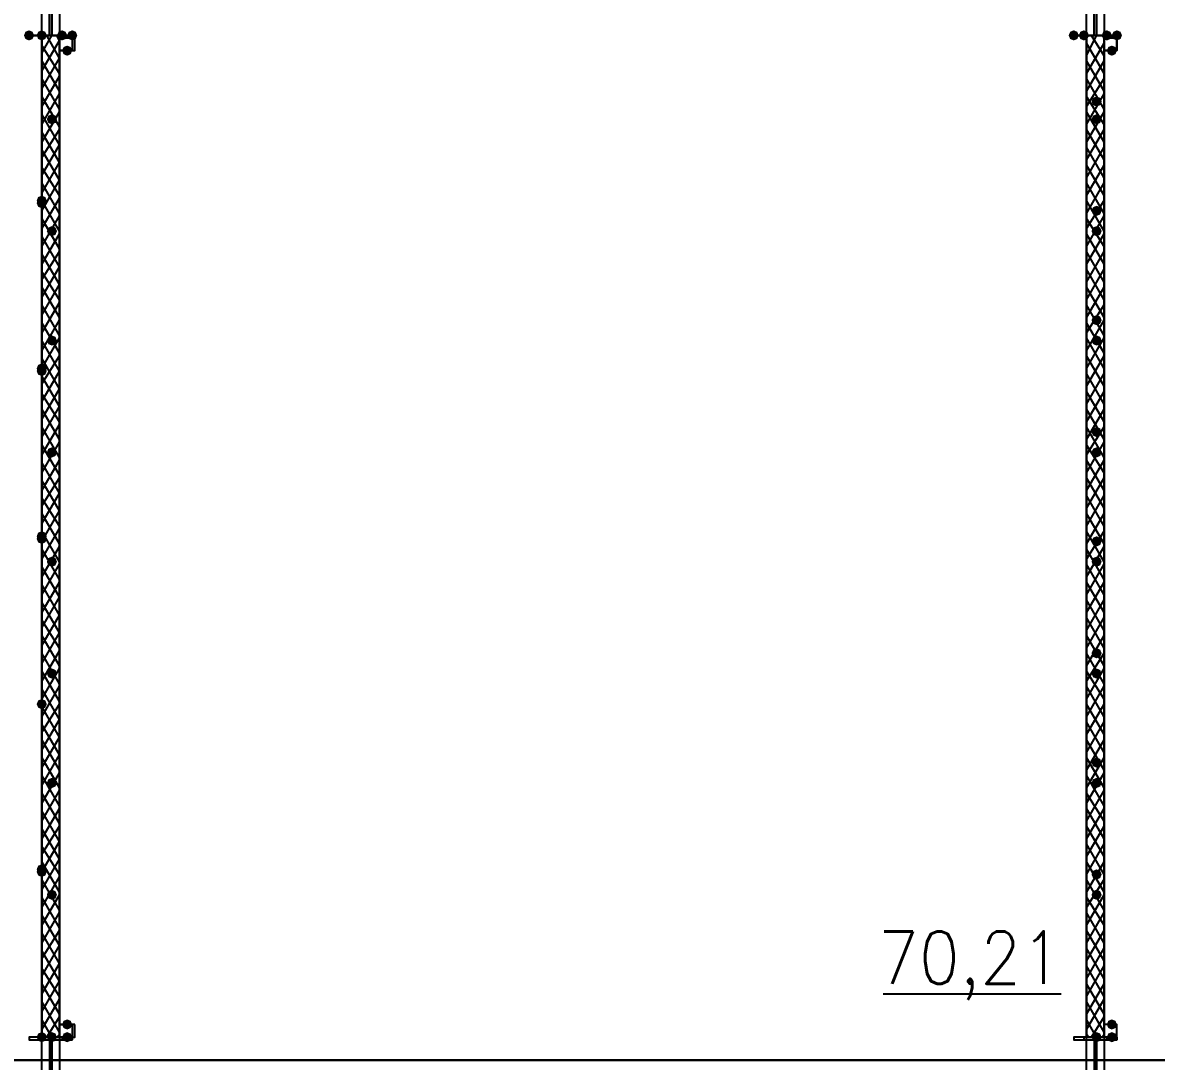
# Model space of a CAD drawing. Header units: millimetres. Extents: x 0 to 420, y 0 to 297.
# Drawn here: x 276.58 to 295.47, y 104.46 to 121.75 of the extents above; entities that cross this region are included whole.
import ezdxf

# ---------------------------------------------------------------- set-up
doc = ezdxf.new("R2010")
doc.units = ezdxf.units.MM
doc.layers.get('0').update_dxf_attribs({"linetype": 'CONTINUOUS'})
doc.styles.get("Standard").update_dxf_attribs({"font": 'STANDARD'})

msp = doc.modelspace()

# ---------------------------------------------------------------- hatches: boundary and pattern name
at = {"true_color": 0x000007}
for points in [[(276.775333, 121.539), (276.750463, 121.479204), (276.690667, 121.454333), (276.630871, 121.479204), (276.606, 121.539), (276.630871, 121.598796), (276.690667, 121.623667), (276.750462, 121.598796)], [(276.987, 121.539), (276.962129, 121.479204), (276.902333, 121.454333), (276.842538, 121.479204), (276.817667, 121.539), (276.842537, 121.598796), (276.902333, 121.623667), (276.962129, 121.598796)], [(277.325667, 121.539), (277.300796, 121.479204), (277.241, 121.454333), (277.181204, 121.479204), (277.156333, 121.539), (277.181204, 121.598796), (277.241, 121.623667), (277.300796, 121.598796)], [(277.495, 121.539), (277.470129, 121.479204), (277.410333, 121.454333), (277.350537, 121.479204), (277.325667, 121.539), (277.350537, 121.598796), (277.410333, 121.623667), (277.470129, 121.598796)], [(294.174333, 121.539), (294.149462, 121.479204), (294.089667, 121.454333), (294.029871, 121.479204), (294.005, 121.539), (294.029871, 121.598796), (294.089667, 121.623667), (294.149462, 121.598796)], [(294.343667, 121.539), (294.318796, 121.479204), (294.259, 121.454333), (294.199204, 121.479204), (294.174333, 121.539), (294.199204, 121.598796), (294.259, 121.623667), (294.318796, 121.598796)], [(294.724667, 121.539), (294.699796, 121.479204), (294.64, 121.454333), (294.580204, 121.479204), (294.555333, 121.539), (294.580204, 121.598796), (294.64, 121.623667), (294.699796, 121.598796)], [(294.894, 121.539), (294.869129, 121.479204), (294.809333, 121.454333), (294.749537, 121.479204), (294.724667, 121.539), (294.749537, 121.598796), (294.809333, 121.623667), (294.869129, 121.598796)], [(277.410333, 121.285), (277.385463, 121.225204), (277.325667, 121.200333), (277.265871, 121.225204), (277.241, 121.285), (277.265871, 121.344796), (277.325667, 121.369667), (277.385462, 121.344796)], [(294.809333, 121.285), (294.784462, 121.225204), (294.724667, 121.200333), (294.664871, 121.225204), (294.64, 121.285), (294.664871, 121.344796), (294.724667, 121.369667), (294.784462, 121.344796)], [(294.555333, 120.438333), (294.530463, 120.378537), (294.470667, 120.353667), (294.410871, 120.378537), (294.386, 120.438333), (294.410871, 120.498129), (294.470667, 120.523), (294.530462, 120.498129)], [(277.156333, 120.142), (277.131463, 120.082204), (277.071667, 120.057333), (277.011871, 120.082204), (276.987, 120.142), (277.011871, 120.201796), (277.071667, 120.226667), (277.131462, 120.201796)], [(294.555333, 120.142), (294.530463, 120.082204), (294.470667, 120.057333), (294.410871, 120.082204), (294.386, 120.142), (294.410871, 120.201796), (294.470667, 120.226667), (294.530462, 120.201796)], [(294.555333, 118.618), (294.530463, 118.558204), (294.470667, 118.533333), (294.410871, 118.558204), (294.386, 118.618), (294.410871, 118.677796), (294.470667, 118.702667), (294.530462, 118.677796)], [(277.156333, 118.279333), (277.131463, 118.219537), (277.071667, 118.194667), (277.011871, 118.219537), (276.987, 118.279333), (277.011871, 118.339129), (277.071667, 118.364), (277.131462, 118.339129)], [(294.555333, 118.279333), (294.530463, 118.219537), (294.470667, 118.194667), (294.410871, 118.219537), (294.386, 118.279333), (294.410871, 118.339129), (294.470667, 118.364), (294.530462, 118.339129)], [(294.555333, 116.797667), (294.530463, 116.737871), (294.470667, 116.713), (294.410871, 116.737871), (294.386, 116.797667), (294.410871, 116.857462), (294.470667, 116.882333), (294.530462, 116.857463)], [(277.156333, 116.459), (277.131463, 116.399204), (277.071667, 116.374333), (277.011871, 116.399204), (276.987, 116.459), (277.011871, 116.518796), (277.071667, 116.543667), (277.131462, 116.518796)], [(294.555333, 116.459), (294.530463, 116.399204), (294.470667, 116.374333), (294.410871, 116.399204), (294.386, 116.459), (294.410871, 116.518796), (294.470667, 116.543667), (294.530462, 116.518796)], [(294.555333, 114.935), (294.530463, 114.875204), (294.470667, 114.850333), (294.410871, 114.875204), (294.386, 114.935), (294.410871, 114.994796), (294.470667, 115.019667), (294.530462, 114.994796)], [(277.156333, 114.596333), (277.131463, 114.536537), (277.071667, 114.511667), (277.011871, 114.536537), (276.987, 114.596333), (277.011871, 114.656129), (277.071667, 114.681), (277.131462, 114.656129)], [(294.555333, 114.596333), (294.530463, 114.536537), (294.470667, 114.511667), (294.410871, 114.536537), (294.386, 114.596333), (294.410871, 114.656129), (294.470667, 114.681), (294.530462, 114.656129)], [(294.555333, 113.114667), (294.530463, 113.054871), (294.470667, 113.03), (294.410871, 113.054871), (294.386, 113.114667), (294.410871, 113.174462), (294.470667, 113.199333), (294.530462, 113.174463)], [(277.156333, 112.776), (277.131463, 112.716204), (277.071667, 112.691333), (277.011871, 112.716204), (276.987, 112.776), (277.011871, 112.835796), (277.071667, 112.860667), (277.131462, 112.835796)], [(294.555333, 112.776), (294.530463, 112.716204), (294.470667, 112.691333), (294.410871, 112.716204), (294.386, 112.776), (294.410871, 112.835796), (294.470667, 112.860667), (294.530462, 112.835796)], [(294.555333, 111.252), (294.530463, 111.192204), (294.470667, 111.167333), (294.410871, 111.192204), (294.386, 111.252), (294.410871, 111.311796), (294.470667, 111.336667), (294.530462, 111.311796)], [(277.156333, 110.913333), (277.131463, 110.853537), (277.071667, 110.828667), (277.011871, 110.853537), (276.987, 110.913333), (277.011871, 110.973129), (277.071667, 110.998), (277.131462, 110.973129)], [(294.555333, 110.913333), (294.530463, 110.853537), (294.470667, 110.828667), (294.410871, 110.853537), (294.386, 110.913333), (294.410871, 110.973129), (294.470667, 110.998), (294.530462, 110.973129)], [(294.555333, 109.431667), (294.530463, 109.371871), (294.470667, 109.347), (294.410871, 109.371871), (294.386, 109.431667), (294.410871, 109.491462), (294.470667, 109.516333), (294.530462, 109.491463)], [(277.156333, 109.093), (277.131463, 109.033204), (277.071667, 109.008333), (277.011871, 109.033204), (276.987, 109.093), (277.011871, 109.152796), (277.071667, 109.177667), (277.131462, 109.152796)], [(294.555333, 109.093), (294.530463, 109.033204), (294.470667, 109.008333), (294.410871, 109.033204), (294.386, 109.093), (294.410871, 109.152796), (294.470667, 109.177667), (294.530462, 109.152796)], [(294.555333, 107.569), (294.530463, 107.509204), (294.470667, 107.484333), (294.410871, 107.509204), (294.386, 107.569), (294.410871, 107.628796), (294.470667, 107.653667), (294.530462, 107.628796)], [(277.156333, 107.230333), (277.131463, 107.170538), (277.071667, 107.145667), (277.011871, 107.170538), (276.987, 107.230333), (277.011871, 107.290129), (277.071667, 107.315), (277.131462, 107.290129)], [(294.555333, 107.230333), (294.530463, 107.170538), (294.470667, 107.145667), (294.410871, 107.170538), (294.386, 107.230333), (294.410871, 107.290129), (294.470667, 107.315), (294.530462, 107.290129)], [(277.410333, 105.071333), (277.385463, 105.011537), (277.325667, 104.986667), (277.265871, 105.011537), (277.241, 105.071333), (277.265871, 105.131129), (277.325667, 105.156), (277.385462, 105.131129)], [(294.809333, 105.071333), (294.784462, 105.011537), (294.724667, 104.986667), (294.664871, 105.011537), (294.64, 105.071333), (294.664871, 105.131129), (294.724667, 105.156), (294.784462, 105.131129)], [(276.987, 104.859667), (276.962129, 104.799871), (276.902333, 104.775), (276.842538, 104.799871), (276.817667, 104.859667), (276.842537, 104.919462), (276.902333, 104.944333), (276.962129, 104.919463)], [(277.156333, 104.859667), (277.131463, 104.799871), (277.071667, 104.775), (277.011871, 104.799871), (276.987, 104.859667), (277.011871, 104.919462), (277.071667, 104.944333), (277.131462, 104.919463)], [(277.410333, 104.859667), (277.385463, 104.799871), (277.325667, 104.775), (277.265871, 104.799871), (277.241, 104.859667), (277.265871, 104.919462), (277.325667, 104.944333), (277.385462, 104.919463)], [(294.555333, 104.859667), (294.530463, 104.799871), (294.470667, 104.775), (294.410871, 104.799871), (294.386, 104.859667), (294.410871, 104.919462), (294.470667, 104.944333), (294.530462, 104.919463)], [(294.555333, 104.859667), (294.530463, 104.799871), (294.470667, 104.775), (294.410871, 104.799871), (294.386, 104.859667), (294.410871, 104.919462), (294.470667, 104.944333), (294.530462, 104.919463)], [(294.809333, 104.859667), (294.784462, 104.799871), (294.724667, 104.775), (294.664871, 104.799871), (294.64, 104.859667), (294.664871, 104.919462), (294.724667, 104.944333), (294.784462, 104.919463)]]:
    msp.add_hatch(color=0, dxfattribs=at).paths.add_polyline_path(points, flags=0)
at = {"true_color": 0x0000fe}
for points in [[(276.987, 121.539), (276.962129, 121.479204), (276.902333, 121.454333), (276.842538, 121.479204), (276.817667, 121.539), (276.842537, 121.598796), (276.902333, 121.623667), (276.962129, 121.598796)], [(276.987, 121.539), (276.962129, 121.479204), (276.902333, 121.454333), (276.842538, 121.479204), (276.817667, 121.539), (276.842537, 121.598796), (276.902333, 121.623667), (276.962129, 121.598796)], [(276.987, 118.787333), (276.962129, 118.727537), (276.902333, 118.702667), (276.842538, 118.727537), (276.817667, 118.787333), (276.842537, 118.847129), (276.902333, 118.872), (276.962129, 118.847129)], [(276.987, 118.745), (276.962129, 118.685204), (276.902333, 118.660333), (276.842538, 118.685204), (276.817667, 118.745), (276.842537, 118.804796), (276.902333, 118.829667), (276.962129, 118.804796)], [(276.987, 115.993333), (276.962129, 115.933538), (276.902333, 115.908667), (276.842538, 115.933538), (276.817667, 115.993333), (276.842537, 116.053129), (276.902333, 116.078), (276.962129, 116.053129)], [(276.987, 115.951), (276.962129, 115.891204), (276.902333, 115.866333), (276.842538, 115.891204), (276.817667, 115.951), (276.842537, 116.010796), (276.902333, 116.035667), (276.962129, 116.010796)], [(276.987, 113.199333), (276.962129, 113.139537), (276.902333, 113.114667), (276.842538, 113.139537), (276.817667, 113.199333), (276.842537, 113.259129), (276.902333, 113.284), (276.962129, 113.259129)], [(276.987, 113.157), (276.962129, 113.097204), (276.902333, 113.072333), (276.842538, 113.097204), (276.817667, 113.157), (276.842537, 113.216796), (276.902333, 113.241667), (276.962129, 113.216796)], [(276.987, 110.405333), (276.962129, 110.345538), (276.902333, 110.320667), (276.842538, 110.345538), (276.817667, 110.405333), (276.842537, 110.465129), (276.902333, 110.49), (276.962129, 110.465129)], [(276.987, 110.405333), (276.962129, 110.345538), (276.902333, 110.320667), (276.842538, 110.345538), (276.817667, 110.405333), (276.842537, 110.465129), (276.902333, 110.49), (276.962129, 110.465129)], [(276.987, 107.653667), (276.962129, 107.593871), (276.902333, 107.569), (276.842538, 107.593871), (276.817667, 107.653667), (276.842537, 107.713462), (276.902333, 107.738333), (276.962129, 107.713463)], [(276.987, 107.611333), (276.962129, 107.551537), (276.902333, 107.526667), (276.842538, 107.551537), (276.817667, 107.611333), (276.842537, 107.671129), (276.902333, 107.696), (276.962129, 107.671129)], [(276.987, 104.859667), (276.962129, 104.799871), (276.902333, 104.775), (276.842538, 104.799871), (276.817667, 104.859667), (276.842537, 104.919462), (276.902333, 104.944333), (276.962129, 104.919463)]]:
    msp.add_hatch(color=0, dxfattribs=at).paths.add_polyline_path(points, flags=0)
at = {"true_color": 0x000007}
h = msp.add_hatch(color=0, dxfattribs=at)
h.paths.add_polyline_path([(276.902333, 121.539), (276.902333, 104.859667)], flags=0)
h.paths.add_polyline_path([(276.902333, 104.859667), (276.902333, 121.539)], flags=0)

# ---------------------------------------------------------------- linework, layer by layer
at = {"color": 0, "true_color": 0x0000fe}
msp.add_lwpolyline([(242.612333, 220.429667), (108.923667, 220.429667), (108.923667, 104.478667), (242.654667, 104.478667), (242.654667, 135.128), (259.291667, 135.128), (259.291667, 104.478667), (393.022667, 104.478667), (393.022667, 220.429667), (259.291667, 220.429667), (259.291667, 189.780333), (242.612333, 189.780333)], close=True, dxfattribs=at)
at = {"color": 0, "true_color": 0x000007}
for points in [[(242.612333, 220.429667), (242.612333, 189.780333), (259.291667, 189.780333), (259.291667, 220.429667), (393.022667, 220.429667), (393.022667, 104.478667), (259.291667, 104.478667), (259.291667, 135.128), (242.654667, 135.128), (242.654667, 104.478667), (108.923667, 104.478667), (108.923667, 220.429667)], [(277.410333, 121.539), (276.690667, 121.539), (277.029333, 121.539), (277.029333, 122.216333), (276.690667, 122.216333), (276.690667, 122.258667), (277.410333, 122.258667), (277.410333, 122.216333), (277.071667, 122.216333), (277.071667, 121.539)], [(294.809333, 121.539), (294.089667, 121.539), (294.428333, 121.539), (294.428333, 122.216333), (294.089667, 122.216333), (294.089667, 122.258667), (294.809333, 122.258667), (294.809333, 122.216333), (294.470667, 122.216333), (294.470667, 121.539)], [(276.902333, 121.539), (276.902333, 104.859667)], [(276.902333, 104.859667), (276.902333, 121.539)], [(276.902333, 121.539), (276.902333, 104.859667), (277.198667, 104.859667), (277.198667, 121.539)], [(276.902333, 104.859667), (276.902333, 121.539)], [(276.902333, 104.859667), (276.902333, 121.539)], [(277.452667, 121.539), (277.198667, 121.539), (277.198667, 121.285), (277.452667, 121.285)], [(277.410333, 121.496667), (277.410333, 121.285), (277.198667, 121.285), (277.198667, 121.496667)], [(294.301333, 121.539), (294.301333, 104.859667), (294.597667, 104.859667), (294.597667, 121.539)], [(294.809333, 121.539), (294.597667, 121.539), (294.597667, 121.285), (294.809333, 121.285)], [(294.809333, 121.496667), (294.809333, 121.285), (294.597667, 121.285), (294.597667, 121.496667)], [(277.452667, 105.071333), (277.198667, 105.071333), (277.198667, 104.859667), (277.452667, 104.859667)], [(277.410333, 105.071333), (277.410333, 104.859667), (277.198667, 104.859667), (277.198667, 105.071333)], [(294.809333, 105.071333), (294.597667, 105.071333), (294.597667, 104.859667), (294.809333, 104.859667), (294.809333, 105.071333), (294.597667, 105.071333), (294.597667, 104.859667), (294.809333, 104.859667)], [(277.410333, 104.859667), (276.690667, 104.859667), (276.690667, 104.817333), (277.029333, 104.817333), (277.029333, 104.182333), (276.690667, 104.182333), (276.690667, 104.14), (277.410333, 104.14), (277.410333, 104.182333), (277.071667, 104.182333), (277.071667, 104.817333), (277.410333, 104.817333)], [(294.809333, 104.859667), (294.089667, 104.859667), (294.089667, 104.817333), (294.428333, 104.817333), (294.428333, 104.182333), (294.089667, 104.182333), (294.089667, 104.14), (294.809333, 104.14), (294.809333, 104.182333), (294.470667, 104.182333), (294.470667, 104.817333), (294.809333, 104.817333)]]:
    msp.add_lwpolyline(points, close=True, dxfattribs=at)
at = {"color": 0, "true_color": 0x00002b}
for points in [[(259.291667, 104.14), (276.902333, 104.14), (276.902333, 138.641667), (259.291667, 138.641667)], [(277.198667, 104.14), (294.301333, 104.14), (294.301333, 138.641667), (277.198667, 138.641667)], [(311.700333, 138.641667), (294.597667, 138.641667), (294.597667, 104.14), (311.700333, 104.14)]]:
    msp.add_lwpolyline(points, close=True, dxfattribs=at)
at = {"color": 0, "true_color": 0x000007}
for points in [[(277.071667, 121.539), (277.071667, 122.258667)], [(294.470667, 121.539), (294.470667, 122.258667)], [(276.902333, 121.496667), (276.902333, 121.539)], [(276.902333, 121.242667), (277.071667, 121.539)], [(276.902333, 104.859667), (276.902333, 121.539), (276.902333, 104.859667), (276.902333, 121.539)], [(276.902333, 120.946333), (277.198667, 121.454333)], [(277.198667, 121.158), (276.987, 121.539)], [(277.198667, 121.454333), (277.156333, 121.539)], [(277.325667, 121.539), (277.325667, 121.496667)], [(294.301333, 121.496667), (294.343667, 121.539)], [(294.301333, 121.200333), (294.470667, 121.539)], [(294.301333, 120.904), (294.597667, 121.412)], [(294.597667, 120.904), (294.301333, 121.412)], [(294.597667, 121.200333), (294.386, 121.539)], [(294.597667, 121.496667), (294.555333, 121.539)], [(294.724667, 121.539), (294.724667, 121.496667)], [(277.198667, 120.904), (276.902333, 121.369667)], [(276.902333, 120.65), (277.198667, 121.158)], [(277.198667, 120.607667), (276.902333, 121.115667)], [(294.301333, 120.607667), (294.597667, 121.115667)], [(294.597667, 120.607667), (294.301333, 121.115667)], [(276.902333, 120.353667), (277.198667, 120.861667)], [(277.198667, 120.311333), (276.902333, 120.819333)], [(294.301333, 120.353667), (294.597667, 120.819333)], [(294.597667, 120.311333), (294.301333, 120.819333)], [(276.902333, 120.057333), (277.198667, 120.565333)], [(277.198667, 120.015), (276.902333, 120.523)], [(294.301333, 120.057333), (294.597667, 120.565333)], [(294.597667, 120.057333), (294.301333, 120.523)], [(276.902333, 119.761), (277.198667, 120.269)], [(277.198667, 119.718667), (276.902333, 120.226667)], [(294.301333, 119.761), (294.597667, 120.269)], [(294.597667, 119.761), (294.301333, 120.269)], [(276.902333, 119.507), (277.198667, 119.972667)], [(277.198667, 119.422333), (276.902333, 119.930333)], [(294.301333, 119.464667), (294.597667, 119.972667)], [(294.597667, 119.464667), (294.301333, 119.972667)], [(276.902333, 119.210667), (277.198667, 119.718667)], [(277.198667, 119.126), (276.902333, 119.634)], [(294.301333, 119.168333), (294.597667, 119.676333)], [(294.597667, 119.168333), (294.301333, 119.676333)], [(276.902333, 118.914333), (277.198667, 119.422333)], [(277.198667, 118.872), (276.902333, 119.337667)], [(294.301333, 118.872), (294.597667, 119.38)], [(294.597667, 118.872), (294.301333, 119.38)], [(276.902333, 118.618), (277.198667, 119.126)], [(277.198667, 118.575667), (276.902333, 119.083667)], [(294.301333, 118.575667), (294.597667, 119.083667)], [(294.597667, 118.575667), (294.301333, 119.083667)], [(276.902333, 118.321667), (277.198667, 118.829667)], [(277.198667, 118.279333), (276.902333, 118.787333)], [(294.301333, 118.321667), (294.597667, 118.787333)], [(294.597667, 118.279333), (294.301333, 118.787333)], [(276.902333, 118.025333), (277.198667, 118.533333)], [(277.198667, 117.983), (276.902333, 118.491)], [(294.301333, 118.025333), (294.597667, 118.533333)], [(294.597667, 118.025333), (294.301333, 118.491)], [(276.902333, 117.729), (277.198667, 118.237)], [(277.198667, 117.686667), (276.902333, 118.194667)], [(294.301333, 117.729), (294.597667, 118.237)], [(294.597667, 117.729), (294.301333, 118.237)], [(276.902333, 117.475), (277.198667, 117.940667)], [(277.198667, 117.390333), (276.902333, 117.898333)], [(294.301333, 117.432667), (294.597667, 117.940667)], [(294.597667, 117.432667), (294.301333, 117.940667)], [(276.902333, 117.178667), (277.198667, 117.686667)], [(294.301333, 117.136333), (294.597667, 117.644333)], [(294.597667, 117.136333), (294.301333, 117.644333)], [(277.198667, 117.136333), (276.902333, 117.602)], [(276.902333, 116.882333), (277.198667, 117.390333)], [(277.198667, 116.84), (276.902333, 117.348)], [(294.301333, 116.84), (294.597667, 117.348)], [(294.597667, 116.84), (294.301333, 117.348)], [(276.902333, 116.586), (277.198667, 117.094)], [(277.198667, 116.543667), (276.902333, 117.051667)], [(294.301333, 116.586), (294.597667, 117.051667)], [(294.597667, 116.543667), (294.301333, 117.051667)], [(276.902333, 116.289667), (277.198667, 116.797667)], [(277.198667, 116.247333), (276.902333, 116.755333)], [(294.301333, 116.289667), (294.597667, 116.797667)], [(294.597667, 116.247333), (294.301333, 116.755333)], [(276.902333, 115.993333), (277.198667, 116.501333)], [(294.301333, 115.993333), (294.597667, 116.501333)], [(294.597667, 115.993333), (294.301333, 116.501333)], [(277.198667, 115.951), (276.902333, 116.459)], [(276.902333, 115.739333), (277.198667, 116.205)], [(277.198667, 115.654667), (276.902333, 116.162667)], [(294.301333, 115.697), (294.597667, 116.205)], [(294.597667, 115.697), (294.301333, 116.205)], [(276.902333, 115.443), (277.198667, 115.951)], [(277.198667, 115.358333), (276.902333, 115.866333)], [(294.301333, 115.400667), (294.597667, 115.908667)], [(294.597667, 115.400667), (294.301333, 115.908667)], [(276.902333, 115.146667), (277.198667, 115.654667)], [(277.198667, 115.104333), (276.902333, 115.57)], [(294.301333, 115.104333), (294.597667, 115.612333)], [(294.597667, 115.104333), (294.301333, 115.612333)], [(276.902333, 114.850333), (277.198667, 115.358333)], [(277.198667, 114.808), (276.902333, 115.316)], [(294.301333, 114.808), (294.597667, 115.316)], [(294.597667, 114.808), (294.301333, 115.316)], [(276.902333, 114.554), (277.198667, 115.062)], [(277.198667, 114.511667), (276.902333, 115.019667)], [(294.301333, 114.554), (294.597667, 115.019667)], [(294.597667, 114.511667), (294.301333, 115.019667)], [(276.902333, 114.257667), (277.198667, 114.765667)], [(277.198667, 114.215333), (276.902333, 114.723333)], [(294.301333, 114.257667), (294.597667, 114.765667)], [(294.597667, 114.257667), (294.301333, 114.723333)], [(276.902333, 113.961333), (277.198667, 114.469333)], [(277.198667, 113.919), (276.902333, 114.427)], [(294.301333, 113.961333), (294.597667, 114.469333)], [(294.597667, 113.961333), (294.301333, 114.469333)], [(276.902333, 113.707333), (277.198667, 114.173)], [(277.198667, 113.622667), (276.902333, 114.130667)], [(294.301333, 113.665), (294.597667, 114.173)], [(294.597667, 113.665), (294.301333, 114.173)], [(276.902333, 113.411), (277.198667, 113.919)], [(294.301333, 113.368667), (294.597667, 113.876667)], [(294.597667, 113.368667), (294.301333, 113.876667)], [(277.198667, 113.368667), (276.902333, 113.834333)], [(276.902333, 113.114667), (277.198667, 113.622667)], [(277.198667, 113.072333), (276.902333, 113.580333)], [(294.301333, 113.072333), (294.597667, 113.580333)], [(294.597667, 113.072333), (294.301333, 113.580333)], [(276.902333, 112.818333), (277.198667, 113.326333)], [(277.198667, 112.776), (276.902333, 113.284)], [(294.301333, 112.818333), (294.597667, 113.284)], [(294.597667, 112.776), (294.301333, 113.284)], [(276.902333, 112.522), (277.198667, 113.03)], [(277.198667, 112.479667), (276.902333, 112.987667)], [(294.301333, 112.522), (294.597667, 113.03)], [(294.597667, 112.479667), (294.301333, 112.987667)], [(276.902333, 112.225667), (277.198667, 112.733667)], [(294.301333, 112.225667), (294.597667, 112.733667)], [(294.597667, 112.225667), (294.301333, 112.733667)], [(277.198667, 112.183333), (276.902333, 112.691333)], [(276.902333, 111.929333), (277.198667, 112.437333)], [(277.198667, 111.887), (276.902333, 112.395)], [(294.301333, 111.929333), (294.597667, 112.437333)], [(294.597667, 111.929333), (294.301333, 112.437333)], [(276.902333, 111.675333), (277.198667, 112.183333)], [(277.198667, 111.590667), (276.902333, 112.098667)], [(294.301333, 111.633), (294.597667, 112.141)], [(294.597667, 111.633), (294.301333, 112.141)], [(276.902333, 111.379), (277.198667, 111.887)], [(277.198667, 111.336667), (276.902333, 111.802333)], [(294.301333, 111.336667), (294.597667, 111.844667)], [(294.597667, 111.336667), (294.301333, 111.844667)], [(276.902333, 111.082667), (277.198667, 111.590667)], [(277.198667, 111.040333), (276.902333, 111.548333)], [(294.301333, 111.040333), (294.597667, 111.548333)], [(294.597667, 111.040333), (294.301333, 111.548333)], [(276.902333, 110.786333), (277.198667, 111.294333)], [(277.198667, 110.744), (276.902333, 111.252)], [(294.301333, 110.786333), (294.597667, 111.252)], [(294.597667, 110.744), (294.301333, 111.252)], [(276.902333, 110.49), (277.198667, 110.998)], [(277.198667, 110.447667), (276.902333, 110.955667)], [(294.301333, 110.49), (294.597667, 110.998)], [(294.597667, 110.49), (294.301333, 110.955667)], [(276.902333, 110.193667), (277.198667, 110.701667)], [(277.198667, 110.151333), (276.902333, 110.659333)], [(294.301333, 110.193667), (294.597667, 110.701667)], [(294.597667, 110.193667), (294.301333, 110.701667)], [(276.902333, 109.939667), (277.198667, 110.405333)], [(277.198667, 109.855), (276.902333, 110.363)], [(294.301333, 109.897333), (294.597667, 110.405333)], [(294.597667, 109.897333), (294.301333, 110.405333)], [(276.902333, 109.643333), (277.198667, 110.151333)], [(294.301333, 109.601), (294.597667, 110.109)], [(294.597667, 109.601), (294.301333, 110.109)], [(277.198667, 109.558667), (276.902333, 110.066667)], [(276.902333, 109.347), (277.198667, 109.855)], [(277.198667, 109.304667), (276.902333, 109.812667)], [(294.301333, 109.304667), (294.597667, 109.812667)], [(294.597667, 109.304667), (294.301333, 109.812667)], [(276.902333, 109.050667), (277.198667, 109.558667)], [(277.198667, 109.008333), (276.902333, 109.516333)], [(294.301333, 109.008333), (294.597667, 109.516333)], [(294.597667, 109.008333), (294.301333, 109.516333)], [(276.902333, 108.754333), (277.198667, 109.262333)], [(277.198667, 108.712), (276.902333, 109.22)], [(294.301333, 108.754333), (294.597667, 109.262333)], [(294.597667, 108.712), (294.301333, 109.22)], [(276.902333, 108.458), (277.198667, 108.966)], [(294.301333, 108.458), (294.597667, 108.966)], [(277.198667, 108.415667), (276.902333, 108.923667)], [(294.597667, 108.458), (294.301333, 108.923667)], [(276.902333, 108.161667), (277.198667, 108.669667)], [(277.198667, 108.119333), (276.902333, 108.627333)], [(294.301333, 108.161667), (294.597667, 108.669667)], [(294.597667, 108.161667), (294.301333, 108.669667)], [(276.902333, 107.907667), (277.198667, 108.373333)], [(277.198667, 107.823), (276.902333, 108.331)], [(294.301333, 107.865333), (294.597667, 108.373333)], [(294.597667, 107.865333), (294.301333, 108.373333)], [(276.902333, 107.611333), (277.198667, 108.119333)], [(277.198667, 107.569), (276.902333, 108.034667)], [(294.301333, 107.569), (294.597667, 108.077)], [(294.597667, 107.569), (294.301333, 108.077)], [(276.902333, 107.315), (277.198667, 107.823)], [(277.198667, 107.272667), (276.902333, 107.780667)], [(294.301333, 107.272667), (294.597667, 107.780667)], [(294.597667, 107.272667), (294.301333, 107.780667)], [(276.902333, 107.018667), (277.198667, 107.526667)], [(277.198667, 106.976333), (276.902333, 107.484333)], [(294.301333, 107.018667), (294.597667, 107.484333)], [(294.597667, 106.976333), (294.301333, 107.484333)], [(276.902333, 106.722333), (277.198667, 107.230333)], [(277.198667, 106.68), (276.902333, 107.188)], [(294.301333, 106.722333), (294.597667, 107.230333)], [(294.597667, 106.722333), (294.301333, 107.188)], [(276.902333, 106.426), (277.198667, 106.934)], [(277.198667, 106.383667), (276.902333, 106.891667)], [(294.301333, 106.426), (294.597667, 106.934)], [(294.597667, 106.426), (294.301333, 106.934)], [(276.902333, 106.172), (277.198667, 106.637667)], [(277.198667, 106.087333), (276.902333, 106.595333)], [(294.301333, 106.129667), (294.597667, 106.637667)], [(294.597667, 106.129667), (294.301333, 106.637667)], [(276.902333, 105.875667), (277.198667, 106.383667)], [(277.198667, 105.791), (276.902333, 106.299)], [(294.301333, 105.833333), (294.597667, 106.341333)], [(294.597667, 105.833333), (294.301333, 106.341333)], [(276.902333, 105.579333), (277.198667, 106.087333)], [(277.198667, 105.537), (276.902333, 106.002667)], [(294.301333, 105.537), (294.597667, 106.045)], [(294.597667, 105.537), (294.301333, 106.045)], [(276.902333, 105.283), (277.198667, 105.791)], [(277.198667, 105.240667), (276.902333, 105.748667)], [(294.301333, 105.240667), (294.597667, 105.748667)], [(294.597667, 105.240667), (294.301333, 105.748667)], [(290.914667, 105.579333), (293.878, 105.579333)], [(276.902333, 104.986667), (277.198667, 105.494667)], [(277.198667, 104.944333), (276.902333, 105.452333)], [(294.301333, 104.986667), (294.597667, 105.494667)], [(294.597667, 104.944333), (294.301333, 105.452333)], [(276.987, 104.859667), (277.198667, 105.198333)], [(294.386, 104.859667), (294.597667, 105.198333)], [(277.071667, 104.859667), (276.902333, 105.156)], [(294.470667, 104.859667), (294.301333, 105.156)], [(276.690667, 104.859667), (276.690667, 104.817333)], [(276.902333, 104.859667), (276.902333, 104.817333)], [(277.071667, 104.859667), (277.071667, 104.14)], [(277.156333, 104.859667), (277.198667, 104.902)], [(277.241, 104.859667), (277.241, 104.817333)], [(277.410333, 104.859667), (277.410333, 104.817333)], [(294.089667, 104.859667), (294.089667, 104.817333)], [(294.259, 104.859667), (294.259, 104.817333)], [(294.343667, 104.859667), (294.301333, 104.902)], [(294.470667, 104.859667), (294.470667, 104.14)], [(294.555333, 104.859667), (294.597667, 104.902)], [(294.64, 104.859667), (294.64, 104.817333)], [(294.809333, 104.859667), (294.809333, 104.817333)]]:
    msp.add_lwpolyline(points, dxfattribs=at)

# ---------------------------------------------------------------- texts
at = {"color": 0, "true_color": 0x000007, "insert": (290.83, 106.620702), "char_height": 0.872032, "width": 2.56764984, "attachment_point": 1}
msp.add_mtext('70,21', dxfattribs=at)

doc.saveas('drawing.dxf')
